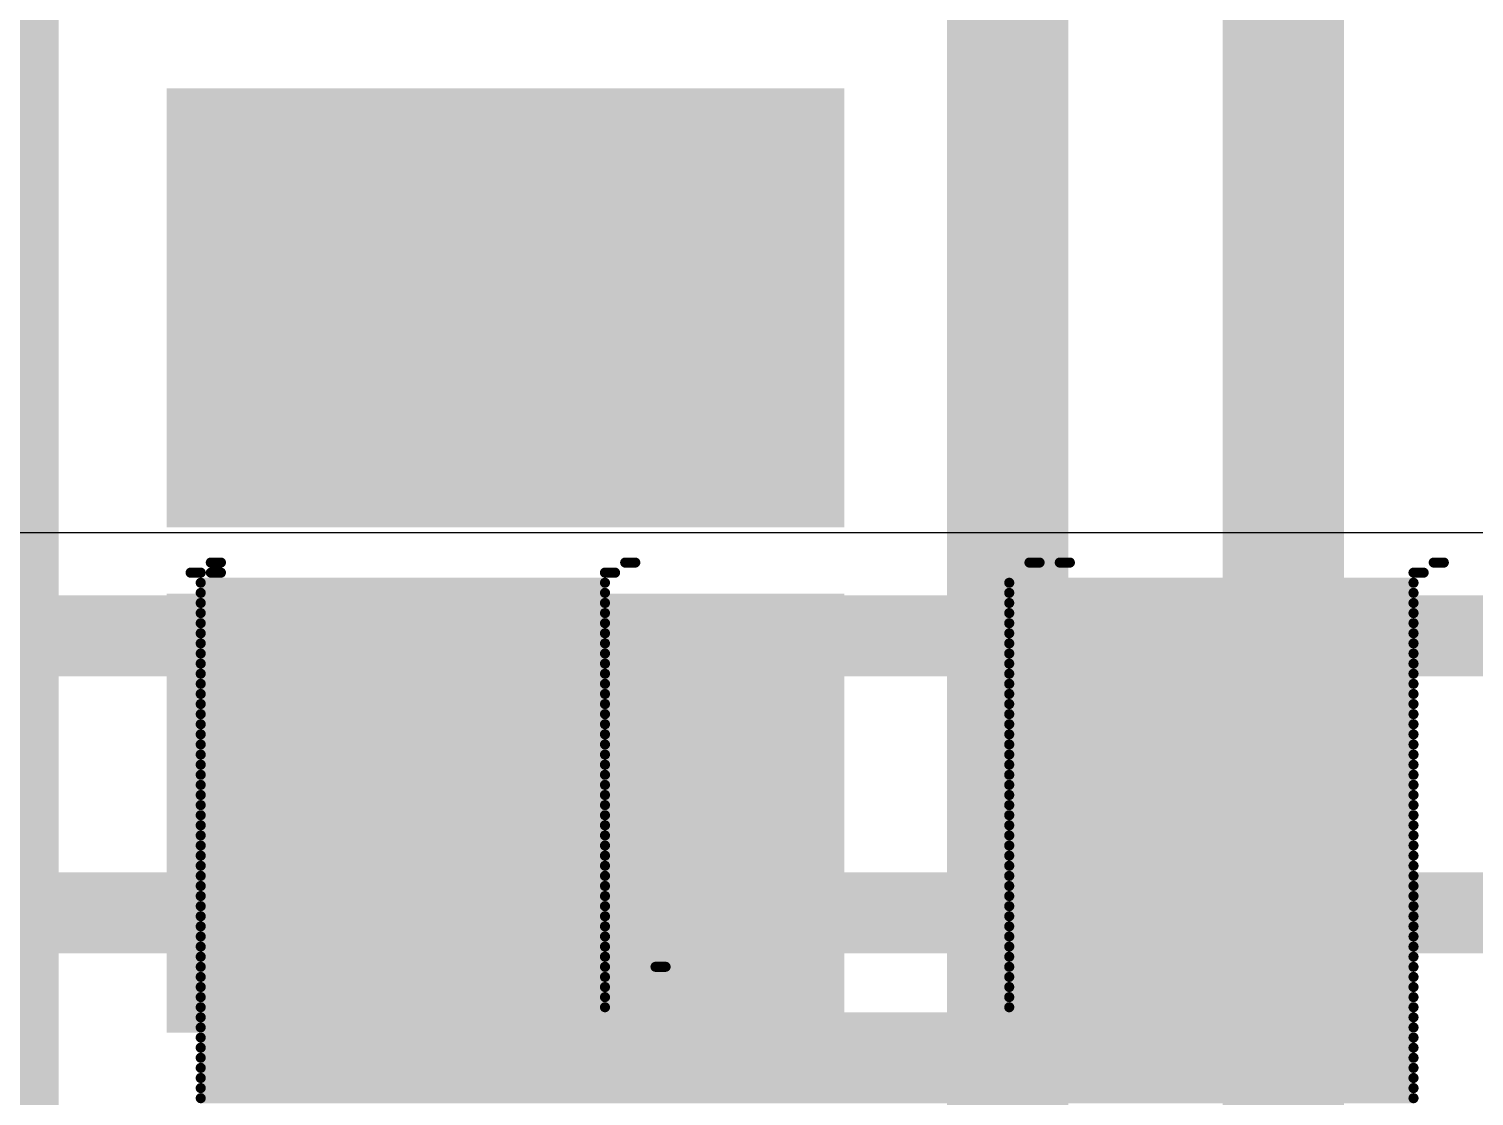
# Model space of a CAD drawing. Header units: inches. Extents: x -5 to 247, y -53 to 67.
# Drawn here: x 22.413 to 26.045, y -16.887 to -14.205 of the extents above; entities that cross this region are included whole.
import ezdxf

# ---------------------------------------------------------------- set-up
doc = ezdxf.new("R2010")
doc.units = ezdxf.units.IN
for name, color, linetype in [('Bottom Layer', 5, 'Continuous'), ('Bottom Overlay', 54, 'Continuous'), ('Top Layer', 1, 'Continuous'), ('Top Paste', 8, 'Continuous'), ('Top Solder', 216, 'Continuous')]:
    doc.layers.add(name, color=color, linetype=linetype)

# ---------------------------------------------------------------- blocks, each defined once
blk = doc.blocks.new('38_SMD_M______72')
at = {"layer": 'Top Layer'}
for points in [[(2.73, -9.63), (2.73, -8.13), (3.63, -8.13), (3.63, -9.63)], [(4, -9.63), (4, -8.13), (4.9, -8.13), (4.9, -9.63)]]:
    blk.add_hatch(color=1, dxfattribs=at).paths.add_polyline_path(points)
at = {"layer": 'Top Paste'}
for points in [[(2.73, -9.63), (2.73, -8.13), (3.63, -8.13), (3.63, -9.63)], [(4, -9.63), (4, -8.13), (4.9, -8.13), (4.9, -9.63)]]:
    blk.add_hatch(color=8, dxfattribs=at).paths.add_polyline_path(points)
at = {"layer": 'Top Solder'}
for points in [[(2.6284, -9.7316), (2.6284, -8.0284), (3.7316, -8.0284), (3.7316, -9.7316)], [(3.8984, -9.7316), (3.8984, -8.0284), (5.0016, -8.0284), (5.0016, -9.7316)]]:
    blk.add_hatch(color=216, dxfattribs=at).paths.add_polyline_path(points)

msp = doc.modelspace()

# ---------------------------------------------------------------- linework, layer by layer
at = {"layer": 'Bottom Layer'}
msp.add_line((26.0979, -15.4712), (21.0248, -15.4712), dxfattribs=at)
for points in [[(20.6407, -15.7302, 0.2032, 0.2032, 0), (26.2052, -15.7302, 0.2032, 0.2032, 0)], [(19.9731, -16.4264, 0.2032, 0.2032, 0), (26.704, -16.4264, 0.2032, 0.2032, 0)]]:
    msp.add_lwpolyline(points, format="xyseb", dxfattribs=at)
at = {"layer": 'Bottom Overlay'}
for points in [[(22.8703, -15.546, 0.0254, 0.0254, 0), (22.8957, -15.546, 0.0254, 0.0254, 0)], [(23.9117, -15.546, 0.0254, 0.0254, 0), (23.9371, -15.546, 0.0254, 0.0254, 0)], [(24.9277, -15.546, 0.0254, 0.0254, 0), (24.9531, -15.546, 0.0254, 0.0254, 0)], [(25.0039, -15.546, 0.0254, 0.0254, 0), (25.0293, -15.546, 0.0254, 0.0254, 0)], [(25.9437, -15.546, 0.0254, 0.0254, 0), (25.9691, -15.546, 0.0254, 0.0254, 0)], [(22.8195, -15.5714, 0.0254, 0.0254, 0), (22.8449, -15.5714, 0.0254, 0.0254, 0)], [(22.8703, -15.5714, 0.0254, 0.0254, 0), (22.8957, -15.5714, 0.0254, 0.0254, 0)], [(23.8609, -15.5714, 0.0254, 0.0254, 0), (23.8863, -15.5714, 0.0254, 0.0254, 0)], [(25.8929, -15.5714, 0.0254, 0.0254, 0), (25.9183, -15.5714, 0.0254, 0.0254, 0)], [(22.8449, -15.5968, 0.0254, 0.0254, 0), (23.8609, -15.5968, 0.0254, 0.0254, 0)], [(22.8449, -15.6222, 0.0254, 0.0254, 0), (23.8609, -15.6222, 0.0254, 0.0254, 0)], [(24.8769, -15.5968, 0.0254, 0.0254, 0), (25.8929, -15.5968, 0.0254, 0.0254, 0)], [(24.8769, -15.6222, 0.0254, 0.0254, 0), (25.8929, -15.6222, 0.0254, 0.0254, 0)], [(22.8449, -15.6476, 0.0254, 0.0254, 0), (23.8609, -15.6476, 0.0254, 0.0254, 0)], [(24.8769, -15.6476, 0.0254, 0.0254, 0), (25.8929, -15.6476, 0.0254, 0.0254, 0)], [(22.8449, -15.673, 0.0254, 0.0254, 0), (23.8609, -15.673, 0.0254, 0.0254, 0)], [(22.8449, -15.6984, 0.0254, 0.0254, 0), (23.8609, -15.6984, 0.0254, 0.0254, 0)], [(24.8769, -15.673, 0.0254, 0.0254, 0), (25.8929, -15.673, 0.0254, 0.0254, 0)], [(24.8769, -15.6984, 0.0254, 0.0254, 0), (25.8929, -15.6984, 0.0254, 0.0254, 0)], [(22.8449, -15.7238, 0.0254, 0.0254, 0), (23.8609, -15.7238, 0.0254, 0.0254, 0)], [(24.8769, -15.7238, 0.0254, 0.0254, 0), (25.8929, -15.7238, 0.0254, 0.0254, 0)], [(22.8449, -15.7492, 0.0254, 0.0254, 0), (23.8609, -15.7492, 0.0254, 0.0254, 0)], [(22.8449, -15.7746, 0.0254, 0.0254, 0), (23.8609, -15.7746, 0.0254, 0.0254, 0)], [(24.8769, -15.7492, 0.0254, 0.0254, 0), (25.8929, -15.7492, 0.0254, 0.0254, 0)], [(24.8769, -15.7746, 0.0254, 0.0254, 0), (25.8929, -15.7746, 0.0254, 0.0254, 0)], [(22.8449, -15.8, 0.0254, 0.0254, 0), (23.8609, -15.8, 0.0254, 0.0254, 0)], [(24.8769, -15.8, 0.0254, 0.0254, 0), (25.8929, -15.8, 0.0254, 0.0254, 0)], [(22.8449, -15.8254, 0.0254, 0.0254, 0), (23.8609, -15.8254, 0.0254, 0.0254, 0)], [(24.8769, -15.8254, 0.0254, 0.0254, 0), (25.8929, -15.8254, 0.0254, 0.0254, 0)], [(22.8449, -15.8508, 0.0254, 0.0254, 0), (23.8609, -15.8508, 0.0254, 0.0254, 0)], [(22.8449, -15.8762, 0.0254, 0.0254, 0), (23.8609, -15.8762, 0.0254, 0.0254, 0)], [(24.8769, -15.8508, 0.0254, 0.0254, 0), (25.8929, -15.8508, 0.0254, 0.0254, 0)], [(24.8769, -15.8762, 0.0254, 0.0254, 0), (25.8929, -15.8762, 0.0254, 0.0254, 0)], [(22.8449, -15.9016, 0.0254, 0.0254, 0), (23.8609, -15.9016, 0.0254, 0.0254, 0)], [(24.8769, -15.9016, 0.0254, 0.0254, 0), (25.8929, -15.9016, 0.0254, 0.0254, 0)], [(22.8449, -15.927, 0.0254, 0.0254, 0), (23.8609, -15.927, 0.0254, 0.0254, 0)], [(22.8449, -15.9524, 0.0254, 0.0254, 0), (23.8609, -15.9524, 0.0254, 0.0254, 0)], [(24.8769, -15.927, 0.0254, 0.0254, 0), (25.8929, -15.927, 0.0254, 0.0254, 0)], [(24.8769, -15.9524, 0.0254, 0.0254, 0), (25.8929, -15.9524, 0.0254, 0.0254, 0)], [(22.8449, -15.9778, 0.0254, 0.0254, 0), (23.8609, -15.9778, 0.0254, 0.0254, 0)], [(24.8769, -15.9778, 0.0254, 0.0254, 0), (25.8929, -15.9778, 0.0254, 0.0254, 0)], [(22.8449, -16.0032, 0.0254, 0.0254, 0), (23.8609, -16.0032, 0.0254, 0.0254, 0)], [(22.8449, -16.0286, 0.0254, 0.0254, 0), (23.8609, -16.0286, 0.0254, 0.0254, 0)], [(24.8769, -16.0032, 0.0254, 0.0254, 0), (25.8929, -16.0032, 0.0254, 0.0254, 0)], [(24.8769, -16.0286, 0.0254, 0.0254, 0), (25.8929, -16.0286, 0.0254, 0.0254, 0)], [(22.8449, -16.054, 0.0254, 0.0254, 0), (23.8609, -16.054, 0.0254, 0.0254, 0)], [(24.8769, -16.054, 0.0254, 0.0254, 0), (25.8929, -16.054, 0.0254, 0.0254, 0)], [(22.8449, -16.0794, 0.0254, 0.0254, 0), (23.8609, -16.0794, 0.0254, 0.0254, 0)], [(24.8769, -16.0794, 0.0254, 0.0254, 0), (25.8929, -16.0794, 0.0254, 0.0254, 0)], [(22.8449, -16.1048, 0.0254, 0.0254, 0), (23.8609, -16.1048, 0.0254, 0.0254, 0)], [(22.8449, -16.1302, 0.0254, 0.0254, 0), (23.8609, -16.1302, 0.0254, 0.0254, 0)], [(24.8769, -16.1048, 0.0254, 0.0254, 0), (25.8929, -16.1048, 0.0254, 0.0254, 0)], [(24.8769, -16.1302, 0.0254, 0.0254, 0), (25.8929, -16.1302, 0.0254, 0.0254, 0)], [(22.8449, -16.1556, 0.0254, 0.0254, 0), (23.8609, -16.1556, 0.0254, 0.0254, 0)], [(24.8769, -16.1556, 0.0254, 0.0254, 0), (25.8929, -16.1556, 0.0254, 0.0254, 0)], [(22.8449, -16.181, 0.0254, 0.0254, 0), (23.8609, -16.181, 0.0254, 0.0254, 0)], [(22.8449, -16.2064, 0.0254, 0.0254, 0), (23.8609, -16.2064, 0.0254, 0.0254, 0)], [(24.8769, -16.181, 0.0254, 0.0254, 0), (25.8929, -16.181, 0.0254, 0.0254, 0)], [(24.8769, -16.2064, 0.0254, 0.0254, 0), (25.8929, -16.2064, 0.0254, 0.0254, 0)], [(22.8449, -16.2318, 0.0254, 0.0254, 0), (23.8609, -16.2318, 0.0254, 0.0254, 0)], [(24.8769, -16.2318, 0.0254, 0.0254, 0), (25.8929, -16.2318, 0.0254, 0.0254, 0)], [(22.8449, -16.2572, 0.0254, 0.0254, 0), (23.8609, -16.2572, 0.0254, 0.0254, 0)], [(22.8449, -16.2826, 0.0254, 0.0254, 0), (23.8609, -16.2826, 0.0254, 0.0254, 0)], [(24.8769, -16.2572, 0.0254, 0.0254, 0), (25.8929, -16.2572, 0.0254, 0.0254, 0)], [(24.8769, -16.2826, 0.0254, 0.0254, 0), (25.8929, -16.2826, 0.0254, 0.0254, 0)], [(22.8449, -16.308, 0.0254, 0.0254, 0), (23.8609, -16.308, 0.0254, 0.0254, 0)], [(24.8769, -16.308, 0.0254, 0.0254, 0), (25.8929, -16.308, 0.0254, 0.0254, 0)], [(22.8449, -16.3334, 0.0254, 0.0254, 0), (23.8609, -16.3334, 0.0254, 0.0254, 0)], [(24.8769, -16.3334, 0.0254, 0.0254, 0), (25.8929, -16.3334, 0.0254, 0.0254, 0)], [(22.8449, -16.3588, 0.0254, 0.0254, 0), (23.8609, -16.3588, 0.0254, 0.0254, 0)], [(22.8449, -16.3842, 0.0254, 0.0254, 0), (23.8609, -16.3842, 0.0254, 0.0254, 0)], [(24.8769, -16.3588, 0.0254, 0.0254, 0), (25.8929, -16.3588, 0.0254, 0.0254, 0)], [(24.8769, -16.3842, 0.0254, 0.0254, 0), (25.8929, -16.3842, 0.0254, 0.0254, 0)], [(22.8449, -16.4096, 0.0254, 0.0254, 0), (23.8609, -16.4096, 0.0254, 0.0254, 0)], [(24.8769, -16.4096, 0.0254, 0.0254, 0), (25.8929, -16.4096, 0.0254, 0.0254, 0)], [(22.8449, -16.435, 0.0254, 0.0254, 0), (23.8609, -16.435, 0.0254, 0.0254, 0)], [(22.8449, -16.4604, 0.0254, 0.0254, 0), (23.8609, -16.4604, 0.0254, 0.0254, 0)], [(24.8769, -16.435, 0.0254, 0.0254, 0), (25.8929, -16.435, 0.0254, 0.0254, 0)], [(24.8769, -16.4604, 0.0254, 0.0254, 0), (25.8929, -16.4604, 0.0254, 0.0254, 0)], [(22.8449, -16.4858, 0.0254, 0.0254, 0), (23.8609, -16.4858, 0.0254, 0.0254, 0)], [(24.8769, -16.4858, 0.0254, 0.0254, 0), (25.8929, -16.4858, 0.0254, 0.0254, 0)], [(22.8449, -16.5112, 0.0254, 0.0254, 0), (23.8609, -16.5112, 0.0254, 0.0254, 0)], [(22.8449, -16.5366, 0.0254, 0.0254, 0), (23.8609, -16.5366, 0.0254, 0.0254, 0)], [(24.8769, -16.5112, 0.0254, 0.0254, 0), (25.8929, -16.5112, 0.0254, 0.0254, 0)], [(24.8769, -16.5366, 0.0254, 0.0254, 0), (25.8929, -16.5366, 0.0254, 0.0254, 0)], [(22.8449, -16.562, 0.0254, 0.0254, 0), (23.8609, -16.562, 0.0254, 0.0254, 0)], [(23.9879, -16.562, 0.0254, 0.0254, 0), (24.0133, -16.562, 0.0254, 0.0254, 0)], [(24.8769, -16.562, 0.0254, 0.0254, 0), (25.8929, -16.562, 0.0254, 0.0254, 0)], [(22.8449, -16.5874, 0.0254, 0.0254, 0), (23.8609, -16.5874, 0.0254, 0.0254, 0)], [(24.8769, -16.5874, 0.0254, 0.0254, 0), (25.8929, -16.5874, 0.0254, 0.0254, 0)], [(22.8449, -16.6128, 0.0254, 0.0254, 0), (23.8609, -16.6128, 0.0254, 0.0254, 0)], [(22.8449, -16.6382, 0.0254, 0.0254, 0), (23.8609, -16.6382, 0.0254, 0.0254, 0)], [(24.8769, -16.6128, 0.0254, 0.0254, 0), (25.8929, -16.6128, 0.0254, 0.0254, 0)], [(24.8769, -16.6382, 0.0254, 0.0254, 0), (25.8929, -16.6382, 0.0254, 0.0254, 0)], [(22.8449, -16.6636, 0.0254, 0.0254, 0), (23.8609, -16.6636, 0.0254, 0.0254, 0)], [(24.8769, -16.6636, 0.0254, 0.0254, 0), (25.8929, -16.6636, 0.0254, 0.0254, 0)], [(22.8449, -16.689, 0.0254, 0.0254, 0), (25.8929, -16.689, 0.0254, 0.0254, 0)], [(22.8449, -16.7144, 0.0254, 0.0254, 0), (25.8929, -16.7144, 0.0254, 0.0254, 0)], [(22.8449, -16.7398, 0.0254, 0.0254, 0), (25.8929, -16.7398, 0.0254, 0.0254, 0)], [(22.8449, -16.7652, 0.0254, 0.0254, 0), (25.8929, -16.7652, 0.0254, 0.0254, 0)], [(22.8449, -16.7906, 0.0254, 0.0254, 0), (25.8929, -16.7906, 0.0254, 0.0254, 0)], [(22.8449, -16.816, 0.0254, 0.0254, 0), (25.8929, -16.816, 0.0254, 0.0254, 0)], [(22.8449, -16.8414, 0.0254, 0.0254, 0), (25.8929, -16.8414, 0.0254, 0.0254, 0)], [(22.8449, -16.8668, 0.0254, 0.0254, 0), (25.8929, -16.8668, 0.0254, 0.0254, 0)], [(22.8449, -16.8922, 0.0254, 0.0254, 0), (25.8929, -16.8922, 0.0254, 0.0254, 0)]]:
    msp.add_lwpolyline(points, format="xyseb", dxfattribs=at)
for points in [[(22.8639, -15.546, 0.0127, 0.0127, 1), (22.8766, -15.546, 0.0127, 0.0127, 1)], [(22.8893, -15.546, 0.0127, 0.0127, 1), (22.902, -15.546, 0.0127, 0.0127, 1)], [(23.9053, -15.546, 0.0127, 0.0127, 1), (23.918, -15.546, 0.0127, 0.0127, 1)], [(23.9307, -15.546, 0.0127, 0.0127, 1), (23.9434, -15.546, 0.0127, 0.0127, 1)], [(24.9213, -15.546, 0.0127, 0.0127, 1), (24.934, -15.546, 0.0127, 0.0127, 1)], [(24.9467, -15.546, 0.0127, 0.0127, 1), (24.9594, -15.546, 0.0127, 0.0127, 1)], [(24.9975, -15.546, 0.0127, 0.0127, 1), (25.0102, -15.546, 0.0127, 0.0127, 1)], [(25.0229, -15.546, 0.0127, 0.0127, 1), (25.0356, -15.546, 0.0127, 0.0127, 1)], [(25.9373, -15.546, 0.0127, 0.0127, 1), (25.95, -15.546, 0.0127, 0.0127, 1)], [(25.9627, -15.546, 0.0127, 0.0127, 1), (25.9754, -15.546, 0.0127, 0.0127, 1)], [(22.8131, -15.5714, 0.0127, 0.0127, 1), (22.8258, -15.5714, 0.0127, 0.0127, 1)], [(22.8385, -15.5714, 0.0127, 0.0127, 1), (22.8512, -15.5714, 0.0127, 0.0127, 1)], [(22.8639, -15.5714, 0.0127, 0.0127, 1), (22.8766, -15.5714, 0.0127, 0.0127, 1)], [(22.8893, -15.5714, 0.0127, 0.0127, 1), (22.902, -15.5714, 0.0127, 0.0127, 1)], [(23.8545, -15.5714, 0.0127, 0.0127, 1), (23.8672, -15.5714, 0.0127, 0.0127, 1)], [(23.8799, -15.5714, 0.0127, 0.0127, 1), (23.8926, -15.5714, 0.0127, 0.0127, 1)], [(25.8865, -15.5714, 0.0127, 0.0127, 1), (25.8992, -15.5714, 0.0127, 0.0127, 1)], [(25.9119, -15.5714, 0.0127, 0.0127, 1), (25.9246, -15.5714, 0.0127, 0.0127, 1)], [(22.8385, -15.5968, 0.0127, 0.0127, 1), (22.8512, -15.5968, 0.0127, 0.0127, 1)], [(22.8385, -15.6222, 0.0127, 0.0127, 1), (22.8512, -15.6222, 0.0127, 0.0127, 1)], [(23.8545, -15.5968, 0.0127, 0.0127, 1), (23.8672, -15.5968, 0.0127, 0.0127, 1)], [(23.8545, -15.6222, 0.0127, 0.0127, 1), (23.8672, -15.6222, 0.0127, 0.0127, 1)], [(24.8705, -15.5968, 0.0127, 0.0127, 1), (24.8832, -15.5968, 0.0127, 0.0127, 1)], [(24.8705, -15.6222, 0.0127, 0.0127, 1), (24.8832, -15.6222, 0.0127, 0.0127, 1)], [(25.8865, -15.5968, 0.0127, 0.0127, 1), (25.8992, -15.5968, 0.0127, 0.0127, 1)], [(25.8865, -15.6222, 0.0127, 0.0127, 1), (25.8992, -15.6222, 0.0127, 0.0127, 1)], [(22.8385, -15.6476, 0.0127, 0.0127, 1), (22.8512, -15.6476, 0.0127, 0.0127, 1)], [(23.8545, -15.6476, 0.0127, 0.0127, 1), (23.8672, -15.6476, 0.0127, 0.0127, 1)], [(24.8705, -15.6476, 0.0127, 0.0127, 1), (24.8832, -15.6476, 0.0127, 0.0127, 1)], [(25.8865, -15.6476, 0.0127, 0.0127, 1), (25.8992, -15.6476, 0.0127, 0.0127, 1)], [(22.8385, -15.673, 0.0127, 0.0127, 1), (22.8512, -15.673, 0.0127, 0.0127, 1)], [(22.8385, -15.6984, 0.0127, 0.0127, 1), (22.8512, -15.6984, 0.0127, 0.0127, 1)], [(23.8545, -15.673, 0.0127, 0.0127, 1), (23.8672, -15.673, 0.0127, 0.0127, 1)], [(23.8545, -15.6984, 0.0127, 0.0127, 1), (23.8672, -15.6984, 0.0127, 0.0127, 1)], [(24.8705, -15.673, 0.0127, 0.0127, 1), (24.8832, -15.673, 0.0127, 0.0127, 1)], [(24.8705, -15.6984, 0.0127, 0.0127, 1), (24.8832, -15.6984, 0.0127, 0.0127, 1)], [(25.8865, -15.673, 0.0127, 0.0127, 1), (25.8992, -15.673, 0.0127, 0.0127, 1)], [(25.8865, -15.6984, 0.0127, 0.0127, 1), (25.8992, -15.6984, 0.0127, 0.0127, 1)], [(22.8385, -15.7238, 0.0127, 0.0127, 1), (22.8512, -15.7238, 0.0127, 0.0127, 1)], [(23.8545, -15.7238, 0.0127, 0.0127, 1), (23.8672, -15.7238, 0.0127, 0.0127, 1)], [(24.8705, -15.7238, 0.0127, 0.0127, 1), (24.8832, -15.7238, 0.0127, 0.0127, 1)], [(25.8865, -15.7238, 0.0127, 0.0127, 1), (25.8992, -15.7238, 0.0127, 0.0127, 1)], [(22.8385, -15.7492, 0.0127, 0.0127, 1), (22.8512, -15.7492, 0.0127, 0.0127, 1)], [(22.8385, -15.7746, 0.0127, 0.0127, 1), (22.8512, -15.7746, 0.0127, 0.0127, 1)], [(23.8545, -15.7492, 0.0127, 0.0127, 1), (23.8672, -15.7492, 0.0127, 0.0127, 1)], [(23.8545, -15.7746, 0.0127, 0.0127, 1), (23.8672, -15.7746, 0.0127, 0.0127, 1)], [(24.8705, -15.7492, 0.0127, 0.0127, 1), (24.8832, -15.7492, 0.0127, 0.0127, 1)], [(24.8705, -15.7746, 0.0127, 0.0127, 1), (24.8832, -15.7746, 0.0127, 0.0127, 1)], [(25.8865, -15.7492, 0.0127, 0.0127, 1), (25.8992, -15.7492, 0.0127, 0.0127, 1)], [(25.8865, -15.7746, 0.0127, 0.0127, 1), (25.8992, -15.7746, 0.0127, 0.0127, 1)], [(22.8385, -15.8, 0.0127, 0.0127, 1), (22.8512, -15.8, 0.0127, 0.0127, 1)], [(23.8545, -15.8, 0.0127, 0.0127, 1), (23.8672, -15.8, 0.0127, 0.0127, 1)], [(24.8705, -15.8, 0.0127, 0.0127, 1), (24.8832, -15.8, 0.0127, 0.0127, 1)], [(25.8865, -15.8, 0.0127, 0.0127, 1), (25.8992, -15.8, 0.0127, 0.0127, 1)], [(22.8385, -15.8254, 0.0127, 0.0127, 1), (22.8512, -15.8254, 0.0127, 0.0127, 1)], [(23.8545, -15.8254, 0.0127, 0.0127, 1), (23.8672, -15.8254, 0.0127, 0.0127, 1)], [(24.8705, -15.8254, 0.0127, 0.0127, 1), (24.8832, -15.8254, 0.0127, 0.0127, 1)], [(25.8865, -15.8254, 0.0127, 0.0127, 1), (25.8992, -15.8254, 0.0127, 0.0127, 1)], [(22.8385, -15.8508, 0.0127, 0.0127, 1), (22.8512, -15.8508, 0.0127, 0.0127, 1)], [(22.8385, -15.8762, 0.0127, 0.0127, 1), (22.8512, -15.8762, 0.0127, 0.0127, 1)], [(23.8545, -15.8508, 0.0127, 0.0127, 1), (23.8672, -15.8508, 0.0127, 0.0127, 1)], [(23.8545, -15.8762, 0.0127, 0.0127, 1), (23.8672, -15.8762, 0.0127, 0.0127, 1)], [(24.8705, -15.8508, 0.0127, 0.0127, 1), (24.8832, -15.8508, 0.0127, 0.0127, 1)], [(24.8705, -15.8762, 0.0127, 0.0127, 1), (24.8832, -15.8762, 0.0127, 0.0127, 1)], [(25.8865, -15.8508, 0.0127, 0.0127, 1), (25.8992, -15.8508, 0.0127, 0.0127, 1)], [(25.8865, -15.8762, 0.0127, 0.0127, 1), (25.8992, -15.8762, 0.0127, 0.0127, 1)], [(22.8385, -15.9016, 0.0127, 0.0127, 1), (22.8512, -15.9016, 0.0127, 0.0127, 1)], [(23.8545, -15.9016, 0.0127, 0.0127, 1), (23.8672, -15.9016, 0.0127, 0.0127, 1)], [(24.8705, -15.9016, 0.0127, 0.0127, 1), (24.8832, -15.9016, 0.0127, 0.0127, 1)], [(25.8865, -15.9016, 0.0127, 0.0127, 1), (25.8992, -15.9016, 0.0127, 0.0127, 1)], [(22.8385, -15.927, 0.0127, 0.0127, 1), (22.8512, -15.927, 0.0127, 0.0127, 1)], [(22.8385, -15.9524, 0.0127, 0.0127, 1), (22.8512, -15.9524, 0.0127, 0.0127, 1)], [(23.8545, -15.927, 0.0127, 0.0127, 1), (23.8672, -15.927, 0.0127, 0.0127, 1)], [(23.8545, -15.9524, 0.0127, 0.0127, 1), (23.8672, -15.9524, 0.0127, 0.0127, 1)], [(24.8705, -15.927, 0.0127, 0.0127, 1), (24.8832, -15.927, 0.0127, 0.0127, 1)], [(24.8705, -15.9524, 0.0127, 0.0127, 1), (24.8832, -15.9524, 0.0127, 0.0127, 1)], [(25.8865, -15.927, 0.0127, 0.0127, 1), (25.8992, -15.927, 0.0127, 0.0127, 1)], [(25.8865, -15.9524, 0.0127, 0.0127, 1), (25.8992, -15.9524, 0.0127, 0.0127, 1)], [(22.8385, -15.9778, 0.0127, 0.0127, 1), (22.8512, -15.9778, 0.0127, 0.0127, 1)], [(23.8545, -15.9778, 0.0127, 0.0127, 1), (23.8672, -15.9778, 0.0127, 0.0127, 1)], [(24.8705, -15.9778, 0.0127, 0.0127, 1), (24.8832, -15.9778, 0.0127, 0.0127, 1)], [(25.8865, -15.9778, 0.0127, 0.0127, 1), (25.8992, -15.9778, 0.0127, 0.0127, 1)], [(22.8385, -16.0032, 0.0127, 0.0127, 1), (22.8512, -16.0032, 0.0127, 0.0127, 1)], [(22.8385, -16.0286, 0.0127, 0.0127, 1), (22.8512, -16.0286, 0.0127, 0.0127, 1)], [(23.8545, -16.0032, 0.0127, 0.0127, 1), (23.8672, -16.0032, 0.0127, 0.0127, 1)], [(23.8545, -16.0286, 0.0127, 0.0127, 1), (23.8672, -16.0286, 0.0127, 0.0127, 1)], [(24.8705, -16.0032, 0.0127, 0.0127, 1), (24.8832, -16.0032, 0.0127, 0.0127, 1)], [(24.8705, -16.0286, 0.0127, 0.0127, 1), (24.8832, -16.0286, 0.0127, 0.0127, 1)], [(25.8865, -16.0032, 0.0127, 0.0127, 1), (25.8992, -16.0032, 0.0127, 0.0127, 1)], [(25.8865, -16.0286, 0.0127, 0.0127, 1), (25.8992, -16.0286, 0.0127, 0.0127, 1)], [(22.8385, -16.054, 0.0127, 0.0127, 1), (22.8512, -16.054, 0.0127, 0.0127, 1)], [(23.8545, -16.054, 0.0127, 0.0127, 1), (23.8672, -16.054, 0.0127, 0.0127, 1)], [(24.8705, -16.054, 0.0127, 0.0127, 1), (24.8832, -16.054, 0.0127, 0.0127, 1)], [(25.8865, -16.054, 0.0127, 0.0127, 1), (25.8992, -16.054, 0.0127, 0.0127, 1)], [(22.8385, -16.0794, 0.0127, 0.0127, 1), (22.8512, -16.0794, 0.0127, 0.0127, 1)], [(23.8545, -16.0794, 0.0127, 0.0127, 1), (23.8672, -16.0794, 0.0127, 0.0127, 1)], [(24.8705, -16.0794, 0.0127, 0.0127, 1), (24.8832, -16.0794, 0.0127, 0.0127, 1)], [(25.8865, -16.0794, 0.0127, 0.0127, 1), (25.8992, -16.0794, 0.0127, 0.0127, 1)], [(22.8385, -16.1048, 0.0127, 0.0127, 1), (22.8512, -16.1048, 0.0127, 0.0127, 1)], [(22.8385, -16.1302, 0.0127, 0.0127, 1), (22.8512, -16.1302, 0.0127, 0.0127, 1)], [(23.8545, -16.1048, 0.0127, 0.0127, 1), (23.8672, -16.1048, 0.0127, 0.0127, 1)], [(23.8545, -16.1302, 0.0127, 0.0127, 1), (23.8672, -16.1302, 0.0127, 0.0127, 1)], [(24.8705, -16.1048, 0.0127, 0.0127, 1), (24.8832, -16.1048, 0.0127, 0.0127, 1)], [(24.8705, -16.1302, 0.0127, 0.0127, 1), (24.8832, -16.1302, 0.0127, 0.0127, 1)], [(25.8865, -16.1048, 0.0127, 0.0127, 1), (25.8992, -16.1048, 0.0127, 0.0127, 1)], [(25.8865, -16.1302, 0.0127, 0.0127, 1), (25.8992, -16.1302, 0.0127, 0.0127, 1)], [(22.8385, -16.1556, 0.0127, 0.0127, 1), (22.8512, -16.1556, 0.0127, 0.0127, 1)], [(23.8545, -16.1556, 0.0127, 0.0127, 1), (23.8672, -16.1556, 0.0127, 0.0127, 1)], [(24.8705, -16.1556, 0.0127, 0.0127, 1), (24.8832, -16.1556, 0.0127, 0.0127, 1)], [(25.8865, -16.1556, 0.0127, 0.0127, 1), (25.8992, -16.1556, 0.0127, 0.0127, 1)], [(22.8385, -16.181, 0.0127, 0.0127, 1), (22.8512, -16.181, 0.0127, 0.0127, 1)], [(22.8385, -16.2064, 0.0127, 0.0127, 1), (22.8512, -16.2064, 0.0127, 0.0127, 1)], [(23.8545, -16.181, 0.0127, 0.0127, 1), (23.8672, -16.181, 0.0127, 0.0127, 1)], [(23.8545, -16.2064, 0.0127, 0.0127, 1), (23.8672, -16.2064, 0.0127, 0.0127, 1)], [(24.8705, -16.181, 0.0127, 0.0127, 1), (24.8832, -16.181, 0.0127, 0.0127, 1)], [(24.8705, -16.2064, 0.0127, 0.0127, 1), (24.8832, -16.2064, 0.0127, 0.0127, 1)], [(25.8865, -16.181, 0.0127, 0.0127, 1), (25.8992, -16.181, 0.0127, 0.0127, 1)], [(25.8865, -16.2064, 0.0127, 0.0127, 1), (25.8992, -16.2064, 0.0127, 0.0127, 1)], [(22.8385, -16.2318, 0.0127, 0.0127, 1), (22.8512, -16.2318, 0.0127, 0.0127, 1)], [(23.8545, -16.2318, 0.0127, 0.0127, 1), (23.8672, -16.2318, 0.0127, 0.0127, 1)], [(24.8705, -16.2318, 0.0127, 0.0127, 1), (24.8832, -16.2318, 0.0127, 0.0127, 1)], [(25.8865, -16.2318, 0.0127, 0.0127, 1), (25.8992, -16.2318, 0.0127, 0.0127, 1)], [(22.8385, -16.2572, 0.0127, 0.0127, 1), (22.8512, -16.2572, 0.0127, 0.0127, 1)], [(22.8385, -16.2826, 0.0127, 0.0127, 1), (22.8512, -16.2826, 0.0127, 0.0127, 1)], [(23.8545, -16.2572, 0.0127, 0.0127, 1), (23.8672, -16.2572, 0.0127, 0.0127, 1)], [(23.8545, -16.2826, 0.0127, 0.0127, 1), (23.8672, -16.2826, 0.0127, 0.0127, 1)], [(24.8705, -16.2572, 0.0127, 0.0127, 1), (24.8832, -16.2572, 0.0127, 0.0127, 1)], [(24.8705, -16.2826, 0.0127, 0.0127, 1), (24.8832, -16.2826, 0.0127, 0.0127, 1)], [(25.8865, -16.2572, 0.0127, 0.0127, 1), (25.8992, -16.2572, 0.0127, 0.0127, 1)], [(25.8865, -16.2826, 0.0127, 0.0127, 1), (25.8992, -16.2826, 0.0127, 0.0127, 1)], [(22.8385, -16.308, 0.0127, 0.0127, 1), (22.8512, -16.308, 0.0127, 0.0127, 1)], [(23.8545, -16.308, 0.0127, 0.0127, 1), (23.8672, -16.308, 0.0127, 0.0127, 1)], [(24.8705, -16.308, 0.0127, 0.0127, 1), (24.8832, -16.308, 0.0127, 0.0127, 1)], [(25.8865, -16.308, 0.0127, 0.0127, 1), (25.8992, -16.308, 0.0127, 0.0127, 1)], [(22.8385, -16.3334, 0.0127, 0.0127, 1), (22.8512, -16.3334, 0.0127, 0.0127, 1)], [(23.8545, -16.3334, 0.0127, 0.0127, 1), (23.8672, -16.3334, 0.0127, 0.0127, 1)], [(24.8705, -16.3334, 0.0127, 0.0127, 1), (24.8832, -16.3334, 0.0127, 0.0127, 1)], [(25.8865, -16.3334, 0.0127, 0.0127, 1), (25.8992, -16.3334, 0.0127, 0.0127, 1)], [(22.8385, -16.3588, 0.0127, 0.0127, 1), (22.8512, -16.3588, 0.0127, 0.0127, 1)], [(22.8385, -16.3842, 0.0127, 0.0127, 1), (22.8512, -16.3842, 0.0127, 0.0127, 1)], [(23.8545, -16.3588, 0.0127, 0.0127, 1), (23.8672, -16.3588, 0.0127, 0.0127, 1)], [(23.8545, -16.3842, 0.0127, 0.0127, 1), (23.8672, -16.3842, 0.0127, 0.0127, 1)], [(24.8705, -16.3588, 0.0127, 0.0127, 1), (24.8832, -16.3588, 0.0127, 0.0127, 1)], [(24.8705, -16.3842, 0.0127, 0.0127, 1), (24.8832, -16.3842, 0.0127, 0.0127, 1)], [(25.8865, -16.3588, 0.0127, 0.0127, 1), (25.8992, -16.3588, 0.0127, 0.0127, 1)], [(25.8865, -16.3842, 0.0127, 0.0127, 1), (25.8992, -16.3842, 0.0127, 0.0127, 1)], [(22.8385, -16.4096, 0.0127, 0.0127, 1), (22.8512, -16.4096, 0.0127, 0.0127, 1)], [(23.8545, -16.4096, 0.0127, 0.0127, 1), (23.8672, -16.4096, 0.0127, 0.0127, 1)], [(24.8705, -16.4096, 0.0127, 0.0127, 1), (24.8832, -16.4096, 0.0127, 0.0127, 1)], [(25.8865, -16.4096, 0.0127, 0.0127, 1), (25.8992, -16.4096, 0.0127, 0.0127, 1)], [(22.8385, -16.435, 0.0127, 0.0127, 1), (22.8512, -16.435, 0.0127, 0.0127, 1)], [(22.8385, -16.4604, 0.0127, 0.0127, 1), (22.8512, -16.4604, 0.0127, 0.0127, 1)], [(23.8545, -16.435, 0.0127, 0.0127, 1), (23.8672, -16.435, 0.0127, 0.0127, 1)], [(23.8545, -16.4604, 0.0127, 0.0127, 1), (23.8672, -16.4604, 0.0127, 0.0127, 1)], [(24.8705, -16.435, 0.0127, 0.0127, 1), (24.8832, -16.435, 0.0127, 0.0127, 1)], [(24.8705, -16.4604, 0.0127, 0.0127, 1), (24.8832, -16.4604, 0.0127, 0.0127, 1)], [(25.8865, -16.435, 0.0127, 0.0127, 1), (25.8992, -16.435, 0.0127, 0.0127, 1)], [(25.8865, -16.4604, 0.0127, 0.0127, 1), (25.8992, -16.4604, 0.0127, 0.0127, 1)], [(22.8385, -16.4858, 0.0127, 0.0127, 1), (22.8512, -16.4858, 0.0127, 0.0127, 1)], [(23.8545, -16.4858, 0.0127, 0.0127, 1), (23.8672, -16.4858, 0.0127, 0.0127, 1)], [(24.8705, -16.4858, 0.0127, 0.0127, 1), (24.8832, -16.4858, 0.0127, 0.0127, 1)], [(25.8865, -16.4858, 0.0127, 0.0127, 1), (25.8992, -16.4858, 0.0127, 0.0127, 1)], [(22.8385, -16.5112, 0.0127, 0.0127, 1), (22.8512, -16.5112, 0.0127, 0.0127, 1)], [(22.8385, -16.5366, 0.0127, 0.0127, 1), (22.8512, -16.5366, 0.0127, 0.0127, 1)], [(23.8545, -16.5112, 0.0127, 0.0127, 1), (23.8672, -16.5112, 0.0127, 0.0127, 1)], [(23.8545, -16.5366, 0.0127, 0.0127, 1), (23.8672, -16.5366, 0.0127, 0.0127, 1)], [(24.8705, -16.5112, 0.0127, 0.0127, 1), (24.8832, -16.5112, 0.0127, 0.0127, 1)], [(24.8705, -16.5366, 0.0127, 0.0127, 1), (24.8832, -16.5366, 0.0127, 0.0127, 1)], [(25.8865, -16.5112, 0.0127, 0.0127, 1), (25.8992, -16.5112, 0.0127, 0.0127, 1)], [(25.8865, -16.5366, 0.0127, 0.0127, 1), (25.8992, -16.5366, 0.0127, 0.0127, 1)], [(22.8385, -16.562, 0.0127, 0.0127, 1), (22.8512, -16.562, 0.0127, 0.0127, 1)], [(23.8545, -16.562, 0.0127, 0.0127, 1), (23.8672, -16.562, 0.0127, 0.0127, 1)], [(23.9815, -16.562, 0.0127, 0.0127, 1), (23.9942, -16.562, 0.0127, 0.0127, 1)], [(24.0069, -16.562, 0.0127, 0.0127, 1), (24.0196, -16.562, 0.0127, 0.0127, 1)], [(24.8705, -16.562, 0.0127, 0.0127, 1), (24.8832, -16.562, 0.0127, 0.0127, 1)], [(25.8865, -16.562, 0.0127, 0.0127, 1), (25.8992, -16.562, 0.0127, 0.0127, 1)], [(22.8385, -16.5874, 0.0127, 0.0127, 1), (22.8512, -16.5874, 0.0127, 0.0127, 1)], [(23.8545, -16.5874, 0.0127, 0.0127, 1), (23.8672, -16.5874, 0.0127, 0.0127, 1)], [(24.8705, -16.5874, 0.0127, 0.0127, 1), (24.8832, -16.5874, 0.0127, 0.0127, 1)], [(25.8865, -16.5874, 0.0127, 0.0127, 1), (25.8992, -16.5874, 0.0127, 0.0127, 1)], [(22.8385, -16.6128, 0.0127, 0.0127, 1), (22.8512, -16.6128, 0.0127, 0.0127, 1)], [(22.8385, -16.6382, 0.0127, 0.0127, 1), (22.8512, -16.6382, 0.0127, 0.0127, 1)], [(23.8545, -16.6128, 0.0127, 0.0127, 1), (23.8672, -16.6128, 0.0127, 0.0127, 1)], [(23.8545, -16.6382, 0.0127, 0.0127, 1), (23.8672, -16.6382, 0.0127, 0.0127, 1)], [(24.8705, -16.6128, 0.0127, 0.0127, 1), (24.8832, -16.6128, 0.0127, 0.0127, 1)], [(24.8705, -16.6382, 0.0127, 0.0127, 1), (24.8832, -16.6382, 0.0127, 0.0127, 1)], [(25.8865, -16.6128, 0.0127, 0.0127, 1), (25.8992, -16.6128, 0.0127, 0.0127, 1)], [(25.8865, -16.6382, 0.0127, 0.0127, 1), (25.8992, -16.6382, 0.0127, 0.0127, 1)], [(22.8385, -16.6636, 0.0127, 0.0127, 1), (22.8512, -16.6636, 0.0127, 0.0127, 1)], [(23.8545, -16.6636, 0.0127, 0.0127, 1), (23.8672, -16.6636, 0.0127, 0.0127, 1)], [(24.8705, -16.6636, 0.0127, 0.0127, 1), (24.8832, -16.6636, 0.0127, 0.0127, 1)], [(25.8865, -16.6636, 0.0127, 0.0127, 1), (25.8992, -16.6636, 0.0127, 0.0127, 1)], [(22.8385, -16.689, 0.0127, 0.0127, 1), (22.8512, -16.689, 0.0127, 0.0127, 1)], [(22.8385, -16.7144, 0.0127, 0.0127, 1), (22.8512, -16.7144, 0.0127, 0.0127, 1)], [(25.8865, -16.689, 0.0127, 0.0127, 1), (25.8992, -16.689, 0.0127, 0.0127, 1)], [(25.8865, -16.7144, 0.0127, 0.0127, 1), (25.8992, -16.7144, 0.0127, 0.0127, 1)], [(22.8385, -16.7398, 0.0127, 0.0127, 1), (22.8512, -16.7398, 0.0127, 0.0127, 1)], [(25.8865, -16.7398, 0.0127, 0.0127, 1), (25.8992, -16.7398, 0.0127, 0.0127, 1)], [(22.8385, -16.7652, 0.0127, 0.0127, 1), (22.8512, -16.7652, 0.0127, 0.0127, 1)], [(22.8385, -16.7906, 0.0127, 0.0127, 1), (22.8512, -16.7906, 0.0127, 0.0127, 1)], [(25.8865, -16.7652, 0.0127, 0.0127, 1), (25.8992, -16.7652, 0.0127, 0.0127, 1)], [(25.8865, -16.7906, 0.0127, 0.0127, 1), (25.8992, -16.7906, 0.0127, 0.0127, 1)], [(22.8385, -16.816, 0.0127, 0.0127, 1), (22.8512, -16.816, 0.0127, 0.0127, 1)], [(25.8865, -16.816, 0.0127, 0.0127, 1), (25.8992, -16.816, 0.0127, 0.0127, 1)], [(22.8385, -16.8414, 0.0127, 0.0127, 1), (22.8512, -16.8414, 0.0127, 0.0127, 1)], [(25.8865, -16.8414, 0.0127, 0.0127, 1), (25.8992, -16.8414, 0.0127, 0.0127, 1)], [(22.8385, -16.8668, 0.0127, 0.0127, 1), (22.8512, -16.8668, 0.0127, 0.0127, 1)], [(22.8385, -16.8922, 0.0127, 0.0127, 1), (22.8512, -16.8922, 0.0127, 0.0127, 1)], [(25.8865, -16.8668, 0.0127, 0.0127, 1), (25.8992, -16.8668, 0.0127, 0.0127, 1)], [(25.8865, -16.8922, 0.0127, 0.0127, 1), (25.8992, -16.8922, 0.0127, 0.0127, 1)]]:
    msp.add_lwpolyline(points, format="xyseb", close=True, dxfattribs=at)
at = {"layer": 'Top Layer'}
for points in [[(24.873, -27.3928, 0.3048, 0.3048, 0), (24.873, -10.4235, 0.3048, 0.3048, 0)], [(25.566, -26.7548, 0.3048, 0.3048, 0), (25.566, -10.4274, 0.3048, 0.3048, 0)], [(22.3607, -17.9665, 0.254, 0.254, 0), (22.3607, -10.606, 0.254, 0.254, 0)]]:
    msp.add_lwpolyline(points, format="xyseb", dxfattribs=at)

# ---------------------------------------------------------------- block references
at = {"rotation": 90}
msp.add_blockref('38_SMD_M______72', (14.7307, -19.356), dxfattribs=at)

doc.saveas('drawing.dxf')
